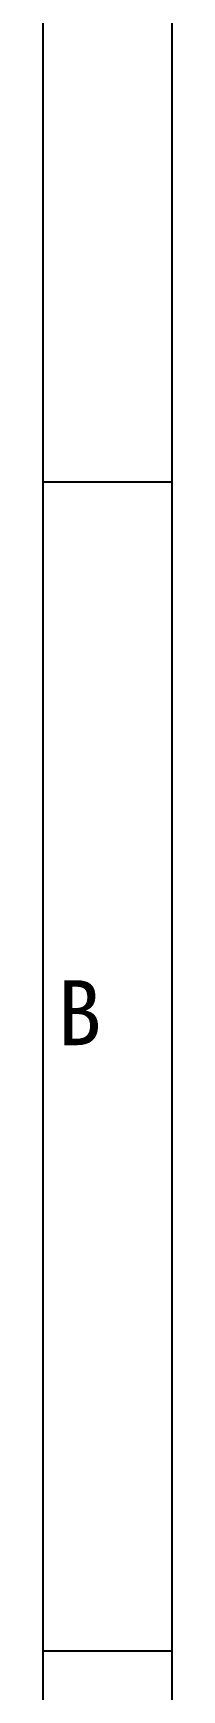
# Model space of a CAD drawing. Header units: millimetres. Extents: x 6 to 292, y 5 to 204.
# Drawn here: x 287 to 292, y 103.5 to 167.3 of the extents above; entities that cross this region are included whole.
import ezdxf

# ---------------------------------------------------------------- set-up
doc = ezdxf.new("R2010")
doc.units = ezdxf.units.MM
for name, color, linetype in [('TEXT', 7, 'Continuous'), ('图框', 7, 'Continuous'), ('细实线', 7, 'Continuous'), ('轮廓线', 7, 'Continuous')]:
    doc.layers.add(name, color=color, linetype=linetype)

# ---------------------------------------------------------------- blocks, each defined once
blk = doc.blocks.new('A4-drawing_frame')
at = {"layer": '细实线', "color": 7, "linetype": 'Continuous'}
for p, q in [((0, 0), (0, 199)), ((-5, 145), (0, 145)), ((-5, 100), (0, 100))]:
    blk.add_line(p, q, dxfattribs=at)
at = {"layer": '轮廓线', "color": 7, "linetype": 'Continuous'}
blk.add_line((-5, 195), (-5, 5), dxfattribs=at)
at = {"layer": 'TEXT', "insert": (-4.429, 123.313), "char_height": 2.5, "width": 2.34019, "attachment_point": 7}
blk.add_mtext('{\\f宋体|b0||i0||c0|p34;\\C7;\\H2.5;\\W1.;B}', dxfattribs=at)

msp = doc.modelspace()

# ---------------------------------------------------------------- block references
at = {"layer": '图框', "color": 7}
msp.add_blockref('A4-drawing_frame', (292, 5), dxfattribs=at)

doc.saveas('drawing.dxf')
